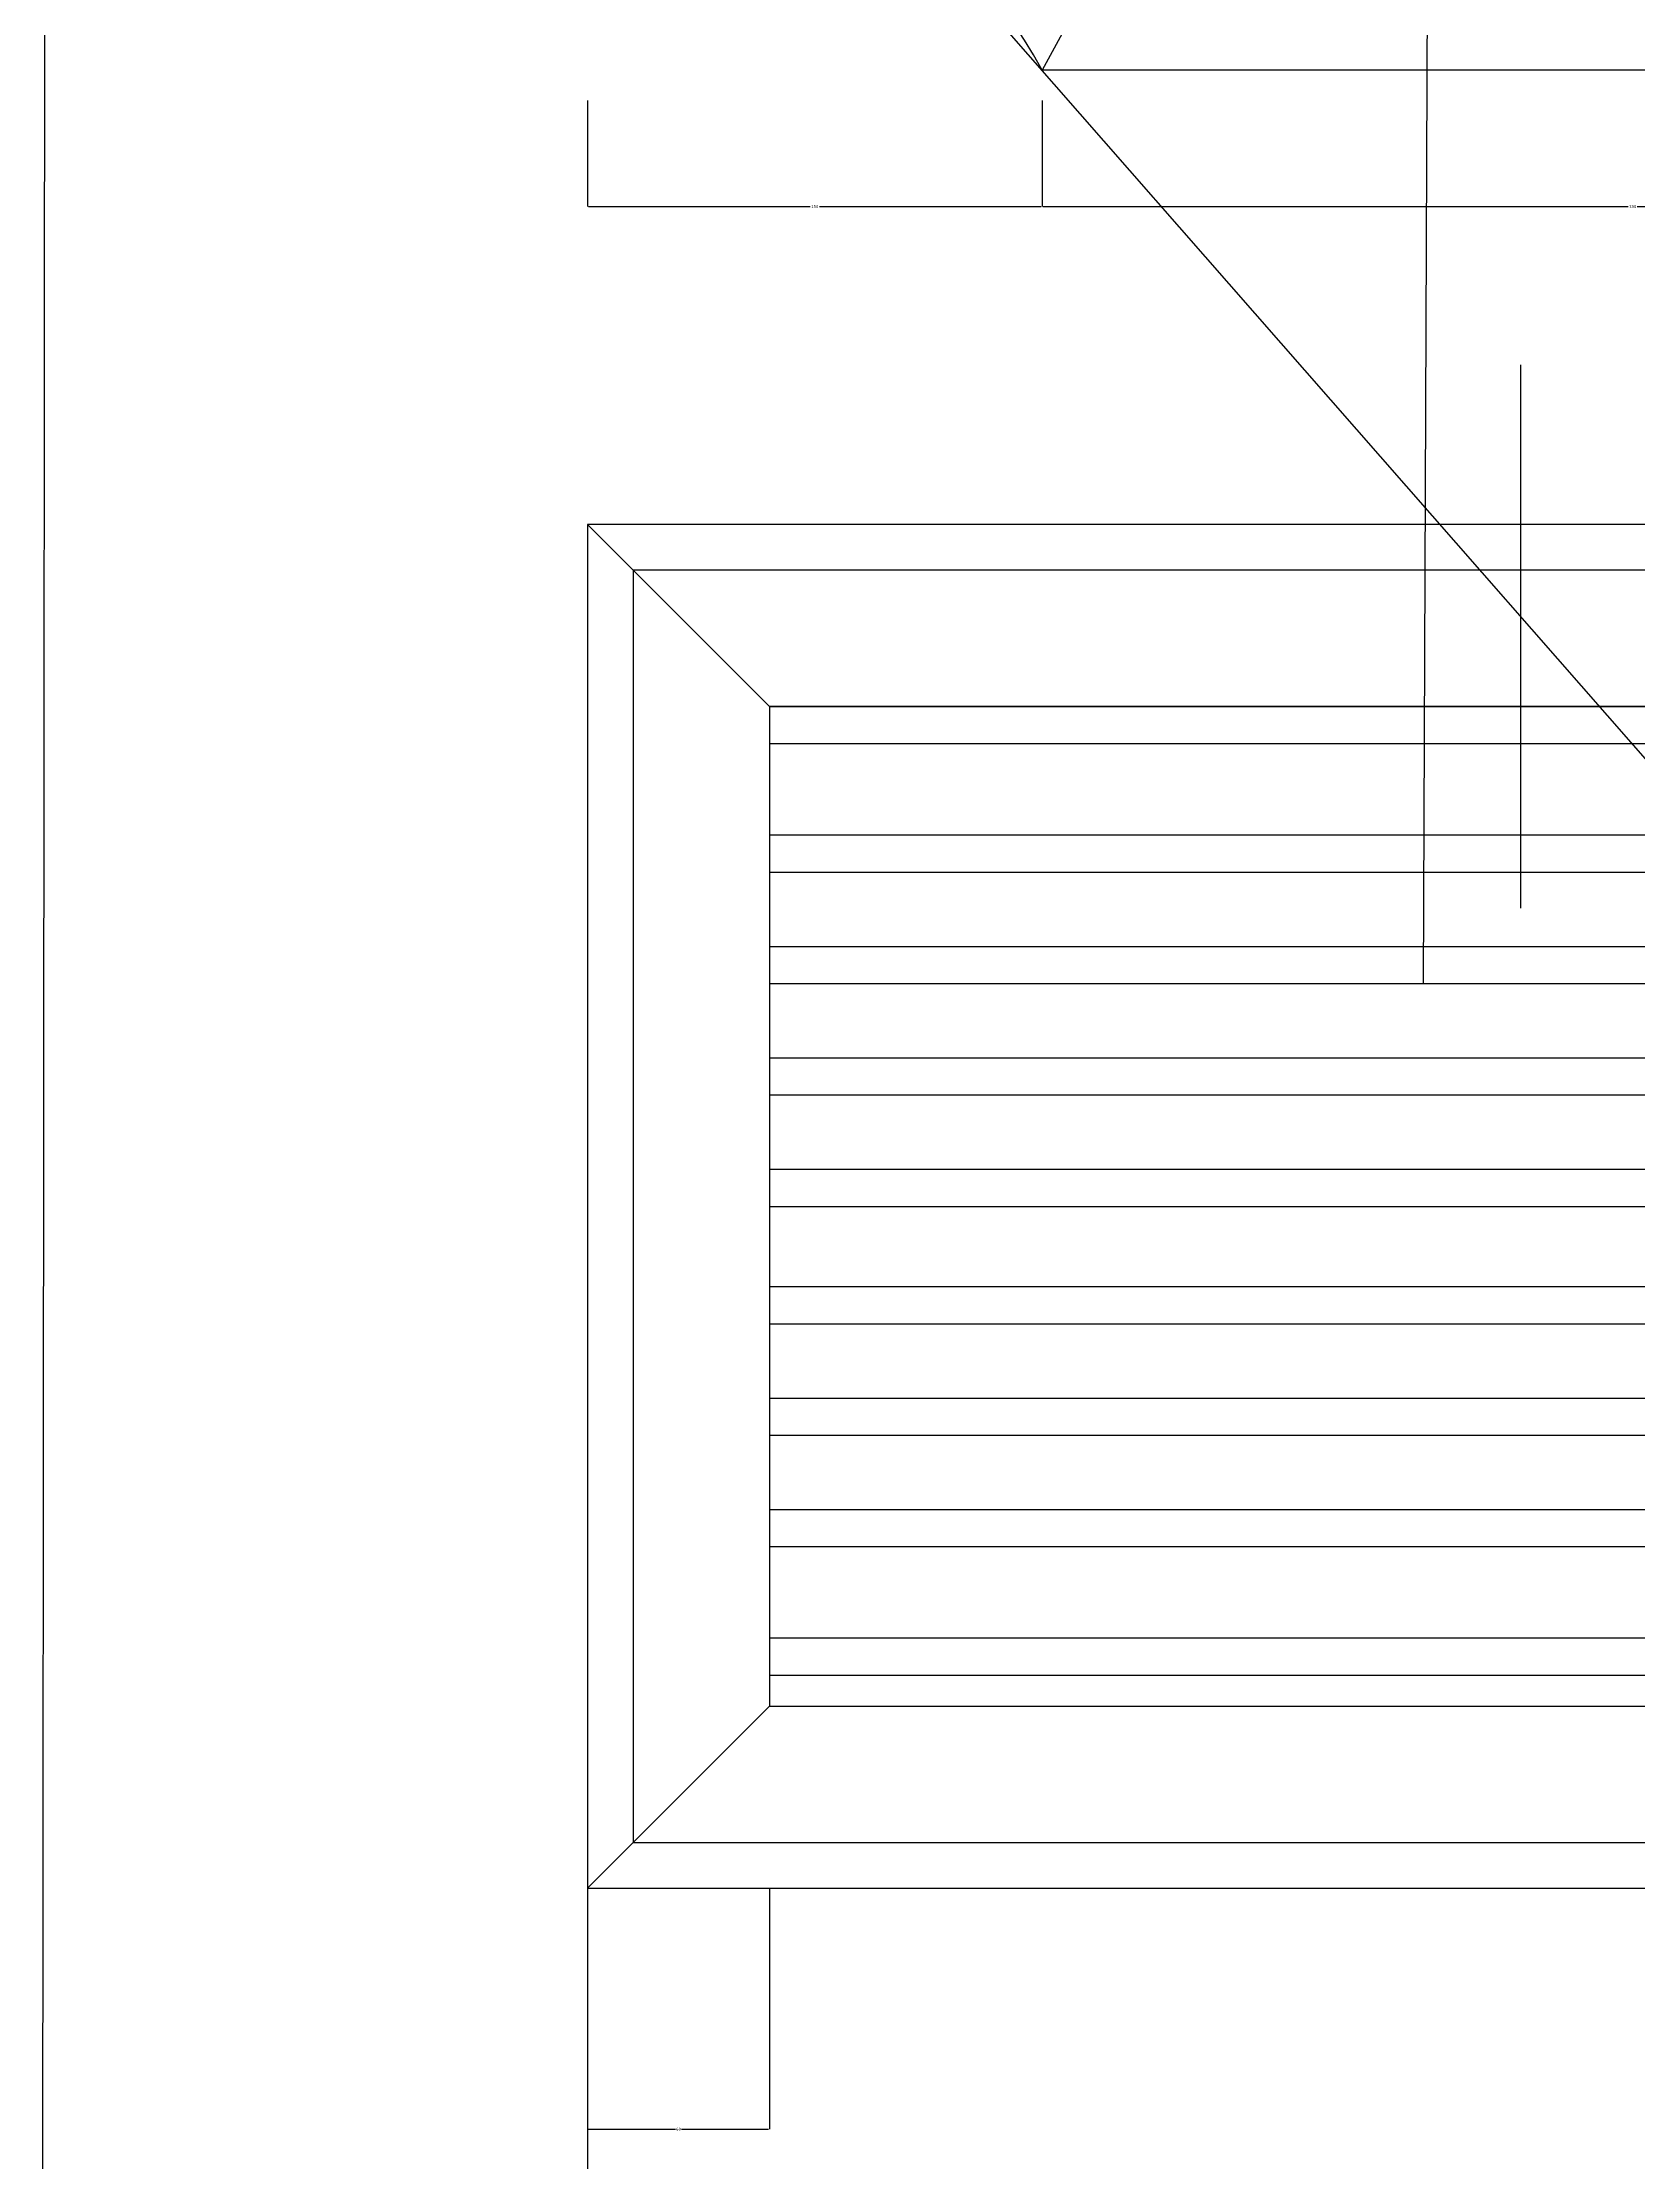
# Model space of a CAD drawing. Header units: metres. Extents: x 139 to 5307, y 329 to 6874.
# Drawn here: x 919 to 1445, y 3888 to 4588 of the extents above; entities that cross this region are included whole.
import ezdxf

# ---------------------------------------------------------------- set-up
doc = ezdxf.new("R2010")
doc.units = ezdxf.units.M
for name, color, linetype in [('3', 3, 'Continuous'), ('4', 4, 'Continuous'), ('7', 7, 'Continuous'), ('DIM', 3, 'Continuous')]:
    doc.layers.add(name, color=color, linetype=linetype)
doc.dimstyles.get("Standard").update_dxf_attribs({"dimtxt": 2.5, "dimasz": 2.5, "dimexe": 1.25, "dimexo": 0.625, "dimtad": 1, "dimcen": 2.5, "dimazin": 3, "dimtfac": 1, "dimtmove": 0, "dimatfit": 3})

# ---------------------------------------------------------------- blocks, each defined once
blk = doc.blocks.new('*D12')
for p, q in [((1098.78, 3978.69), (1098.78, 3836.97)), ((918.78, 3874.17), (918.78, 3836.97)), ((919.03, 3836.97), (1007.28, 3836.97)), ((1010.28, 3836.97), (1098.53, 3836.97))]:
    blk.add_line(p, q)
at = {"layer": 'Defpoints'}
for p in [(1098.78, 3978.69), (918.78, 3874.17), (918.78, 3836.97)]:
    blk.add_point(p, dxfattribs=at)
at = {"layer": 'DIM', "insert": (1008.78, 3836.97), "char_height": 1, "attachment_point": 5}
blk.add_mtext('180', dxfattribs=at)
blk = doc.blocks.new('*D15')
for p, q in [((1098.78, 3978.69), (1098.78, 3899.11)), ((1158.78, 3978.69), (1158.78, 3899.11)), ((1099.03, 3899.11), (1127.78, 3899.11)), ((1129.78, 3899.11), (1158.53, 3899.11))]:
    blk.add_line(p, q)
at = {"layer": 'Defpoints'}
for p in [(1098.78, 3978.69), (1158.78, 3978.69), (1098.78, 3899.11)]:
    blk.add_point(p, dxfattribs=at)
at = {"layer": 'DIM', "insert": (1128.78, 3899.11), "char_height": 1, "attachment_point": 5}
blk.add_mtext('60', dxfattribs=at)
blk = doc.blocks.new('*D22')
for p, q in [((1248.78, 4568.68), (1248.78, 4533.69)), ((1638.78, 4568.68), (1638.78, 4533.69)), ((1249.03, 4533.69), (1442.28, 4533.69)), ((1445.28, 4533.69), (1638.53, 4533.69))]:
    blk.add_line(p, q)
at = {"layer": 'Defpoints'}
for p in [(1248.78, 4568.68), (1638.78, 4568.68), (1248.78, 4533.69)]:
    blk.add_point(p, dxfattribs=at)
at = {"layer": 'DIM', "insert": (1443.78, 4533.69), "char_height": 1, "attachment_point": 5}
blk.add_mtext('390', dxfattribs=at)
blk = doc.blocks.new('*D23')
for p, q in [((1098.78, 4568.68), (1098.78, 4533.69)), ((1248.78, 4568.68), (1248.78, 4533.69)), ((1099.03, 4533.69), (1172.28, 4533.69)), ((1175.28, 4533.69), (1248.53, 4533.69))]:
    blk.add_line(p, q)
at = {"layer": 'Defpoints'}
for p in [(1098.78, 4568.68), (1248.78, 4568.68), (1098.78, 4533.69)]:
    blk.add_point(p, dxfattribs=at)
at = {"layer": 'DIM', "insert": (1173.78, 4533.69), "char_height": 1, "attachment_point": 5}
blk.add_mtext('150', dxfattribs=at)

msp = doc.modelspace()

# ---------------------------------------------------------------- linework, layer by layer
at = {"layer": '3'}
for p, q in [((1273.28, 4623.69), (1248.78, 4578.69)), ((1158.78, 4368.69), (1098.78, 4428.69)), ((1158.78, 4368.69), (1728.78, 4368.69)), ((1158.78, 4356.43), (1728.78, 4356.43)), ((1158.78, 4326.27), (1728.78, 4326.27)), ((1158.78, 4314.01), (1728.78, 4314.01)), ((1158.78, 4289.5), (1728.78, 4289.5)), ((1158.78, 4277.24), (1728.78, 4277.24)), ((1158.78, 4252.72), (1728.78, 4252.72)), ((1158.78, 4240.46), (1728.78, 4240.46)), ((1158.78, 4215.95), (1728.78, 4215.95)), ((1158.78, 4203.69), (1728.78, 4203.69)), ((1158.78, 4177.2), (1728.78, 4177.2)), ((1158.78, 4164.95), (1728.78, 4164.95)), ((1158.78, 4140.43), (1728.78, 4140.43)), ((1158.78, 4128.17), (1728.78, 4128.17)), ((1158.78, 4103.66), (1728.78, 4103.66)), ((1158.78, 4091.4), (1728.78, 4091.4)), ((1158.78, 4061.24), (1728.78, 4061.24)), ((1158.78, 4048.98), (1728.78, 4048.98)), ((1098.78, 3978.69), (1158.78, 4038.69))]:
    msp.add_line(p, q, dxfattribs=at)
for points in [[(1113.78, 3993.69), (1773.78, 3993.69), (1773.78, 4413.69), (1113.78, 4413.69)], [(1158.78, 4038.69), (1728.78, 4038.69), (1728.78, 4368.69), (1158.78, 4368.69)]]:
    msp.add_lwpolyline(points, close=True, dxfattribs=at)
at = {"layer": '4'}
msp.add_line((919.87, 4954.17), (1970.95, 3754.17), dxfattribs=at)
at = {"layer": '7'}
msp.add_line((918.78, 3754.17), (920.95, 6154.17), dxfattribs=at)
msp.add_lwpolyline([(1788.78, 4985.9), (1788.78, 4653.69, 0.32), (1638.78, 4578.69), (1248.78, 4578.69, 0.32), (1098.78, 4653.69)], format="xyb", dxfattribs=at)
msp.add_lwpolyline([(1098.78, 3978.69), (1788.78, 3978.69), (1788.78, 4428.69), (1098.78, 4428.69)], close=True, dxfattribs=at)
at = {"layer": 'DIM'}
for p, q in [((1384.96, 6725.34), (1374.56, 4277.24)), ((1406.69, 4481.39), (1406.69, 4302.12))]:
    msp.add_line(p, q, dxfattribs=at)

# ---------------------------------------------------------------- dimensions: what is measured, and where the dimension line sits
for base, p1, p2, picture, middle in [((1098.78, 4533.69), (1098.78, 4568.68), (1248.78, 4568.68), '*D23', (1173.78, 4533.69)), ((1248.78, 4533.69), (1248.78, 4568.68), (1638.78, 4568.68), '*D22', (1443.78, 4533.69)), ((918.78, 3836.97), (918.78, 3874.17), (1098.78, 3978.69), '*D12', (1008.78, 3836.97)), ((1098.78, 3899.11), (1098.78, 3978.69), (1158.78, 3978.69), '*D15', (1128.78, 3899.11))]:
    dim = msp.add_linear_dim(base=base, p1=p1, p2=p2, dimstyle='Standard', dxfattribs=at)
    dim.commit()
    dim.dimension.update_dxf_attribs({"geometry": picture, "text_midpoint": middle})

doc.saveas('drawing.dxf')
